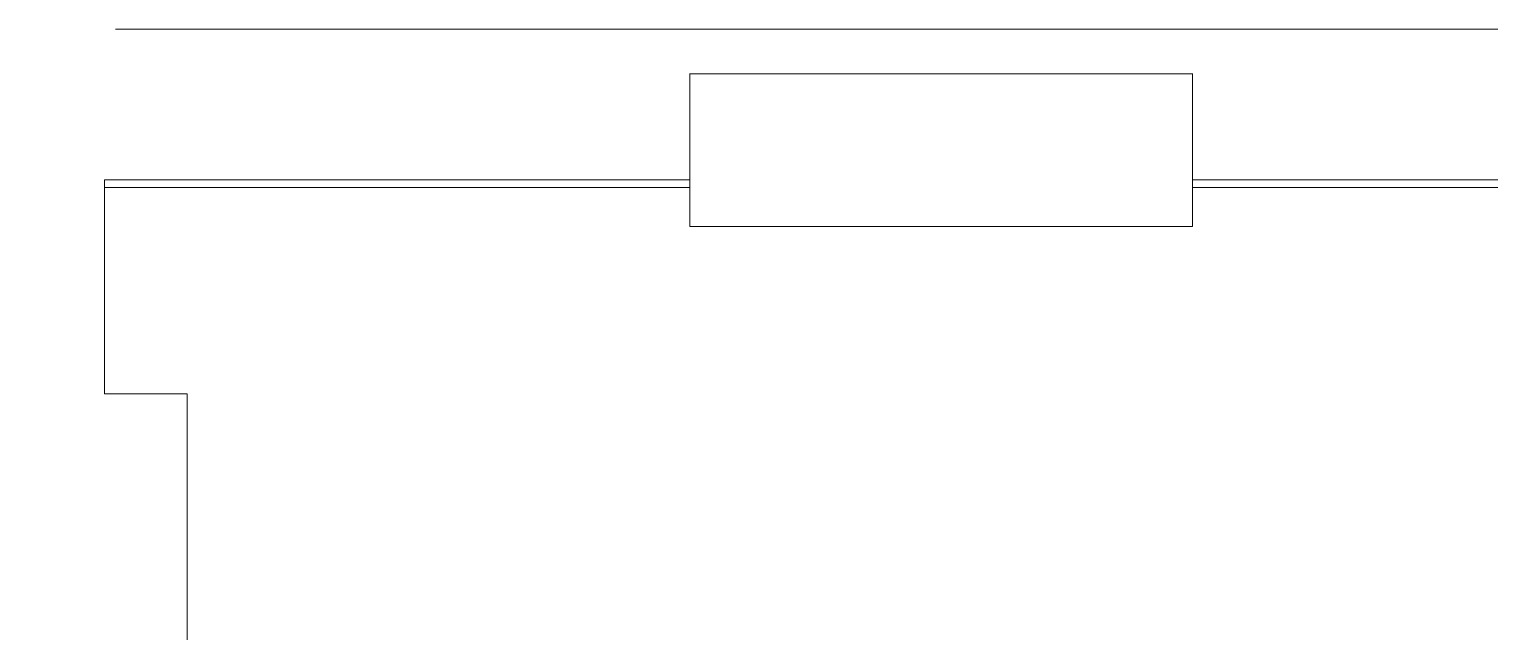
# Model space of a CAD drawing. Header units: millimetres. Extents: x 1359 to 3577, y 1336 to 3557.
# Drawn here: x 2806.07 to 2826.41, y 3309.29 to 3317.68 of the extents above; entities that cross this region are included whole.
import ezdxf

# ---------------------------------------------------------------- set-up
doc = ezdxf.new("R2010")
doc.units = ezdxf.units.MM
doc.set_wipeout_variables(frame=1)
doc.layers.add('000-PI-Oprema', color=30, linetype='Continuous', lineweight=5)

msp = doc.modelspace()

# ---------------------------------------------------------------- linework, layer by layer
for p, q in [((2956.571, 3315.201), (2756.571, 3315.201)), ((2956.571, 3313.805), (2756.571, 3313.805))]:
    msp.add_line(p, q)

# ---------------------------------------------------------------- next in the draw order: wipeouts: each hides what was drawn before it
msp.add_wipeout([(2801.371, 3330.083), (2836.171, 3330.083), (2836.171, 3183.083), (2801.371, 3183.083)])

# ---------------------------------------------------------------- next in the draw order: linework, layer by layer
at = {"layer": '000-PI-Oprema', "color": 0, "linetype": 'ByBlock', "lineweight": 0}
for p, q in [((2807.271, 3317.683), (2830.271, 3317.683)), ((2822.271, 3317.061), (2815.271, 3317.061)), ((2807.121, 3312.603), (2807.121, 3315.583)), ((2815.271, 3315.583), (2807.121, 3315.583)), ((2815.271, 3315.477), (2815.271, 3315.583)), ((2822.271, 3315.583), (2822.271, 3315.477)), ((2830.421, 3315.583), (2822.271, 3315.583)), ((2815.271, 3315.477), (2807.121, 3315.477)), ((2815.271, 3314.934), (2815.271, 3315.477)), ((2822.271, 3315.477), (2822.271, 3314.934)), ((2830.421, 3315.477), (2822.271, 3315.477)), ((2822.271, 3314.934), (2815.271, 3314.934)), ((2808.271, 3312.603), (2807.121, 3312.603))]:
    msp.add_line(p, q, dxfattribs=at)
for points in [[(2815.271, 3317.067), (2815.271, 3316.572), (2815.271, 3316.078), (2815.271, 3315.583)], [(2822.271, 3315.583), (2822.271, 3316.078), (2822.271, 3316.572), (2822.271, 3317.067)]]:
    msp.add_open_spline(points, degree=3, dxfattribs=at)
msp.add_open_spline([(2808.271, 3312.603), (2808.271, 3310.58), (2808.271, 3302.031), (2808.271, 3288.885), (2808.271, 3274.318), (2808.271, 3260.108), (2808.271, 3245.814), (2808.271, 3230.328), (2808.271, 3217.569), (2808.271, 3208.688), (2808.271, 3204.43), (2808.271, 3203.633)], degree=3, knots=[0, 0, 0, 0, 0.055935, 0.236292, 0.362833, 0.457376, 0.627551, 0.756032, 0.883059, 0.978086, 1, 1, 1, 1], dxfattribs=at)

doc.saveas('drawing.dxf')
